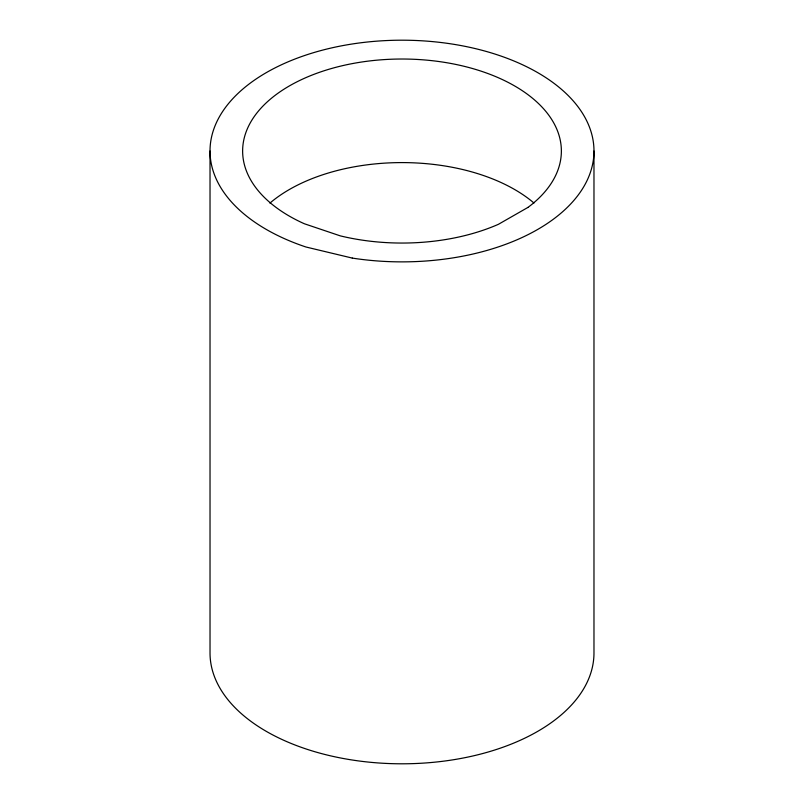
<?xml version="1.0" encoding="UTF-8"?>
<svg xmlns="http://www.w3.org/2000/svg" width="804" height="804" viewBox="0 0 804 804"><rect width="100%" height="100%" fill="white"/><g stroke="black" fill="none" stroke-linecap="round" stroke-linejoin="round"><path stroke-width="1.21" d="M593.975 151.031L593.975 652.969A191.975 110.831 0 0 1 402 763.8A191.975 110.831 0 0 1 210.025 652.969L210.025 151.031M269.933 203.1A159.373 92.018 0 0 1 533.946 203M527.977 207.402L498.42 224.306A159.373 92.018 0 0 1 340.303 235.873L304.374 223.763A159.373 92.018 0 0 1 276.023 94.671A159.373 92.018 0 0 1 499.626 78.31A159.373 92.018 0 0 1 527.977 207.402M352.313 258.094L306.012 247.019A191.975 110.831 0 0 1 291.892 60.24A191.975 110.831 0 0 1 591.061 131.786A191.975 110.831 0 0 1 352.313 258.094"/></g></svg>
